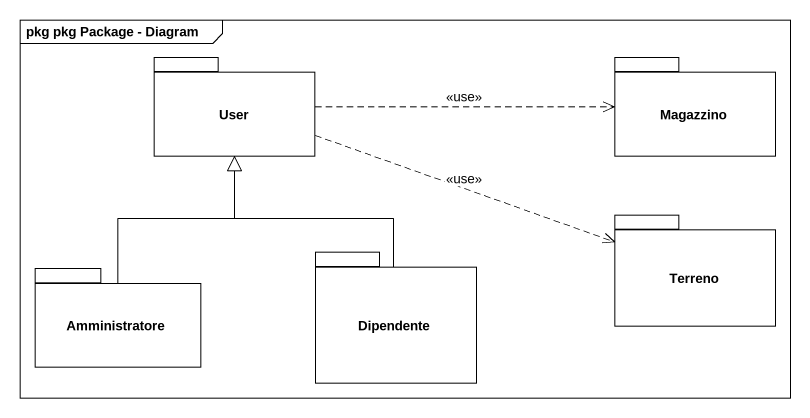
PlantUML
@startuml
mainframe pkg pkg Package - Diagram
package User {
}
package Magazzino {
}
package Terreno {
}
package Amministratore {
}
package Dipendente {
}
User .right.> Magazzino : <<use>>
User .right.> Terreno : <<use>>
Amministratore -up-|> User
Dipendente -up-|> User
@enduml
